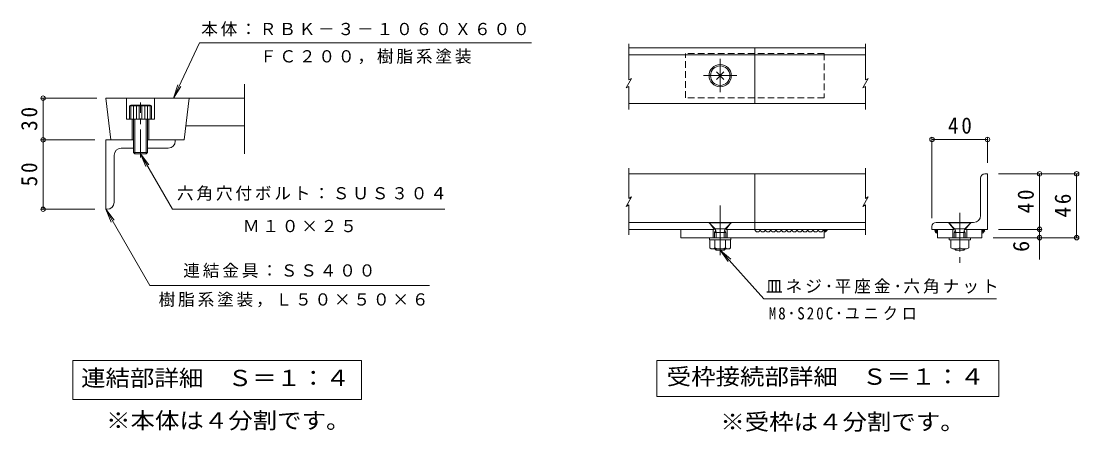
# Model space of a CAD drawing. Units: millimetres on the paper, enlarged 10 times, with parts at other scales. Extents: x -1696 to 1753, y -1369 to 1129.
# Drawn here: x -152 to 1753, y 339 to 1079 of the extents above; entities that cross this region are included whole.
import ezdxf
from ezdxf.enums import TextEntityAlignment as Align

# ---------------------------------------------------------------- set-up
doc = ezdxf.new("R2010")
doc.units = ezdxf.units.MM
doc.header["$LTSCALE"] = 10
doc.header["$PDMODE"] = 32
doc.header["$PDSIZE"] = 8
for name, pattern in [('CHAIN1', [8, 5, -1, 1, -1]), ('CHAIN2', [12, 9, -1, 1, -1]), ('DASHED1', [1.8, 1.2, -0.6])]:
    doc.linetypes.add(name, pattern=pattern)
for name, color, linetype, lineweight in [('1-0', 7, 'Continuous', 9), ('1-3', 2, 'Continuous', 9), ('1-4', 7, 'Continuous', 9), ('1-5', 7, 'Continuous', 9), ('1-6', 7, 'Continuous', 9), ('1-E', 7, 'Continuous', 9)]:
    doc.layers.add(name, color=color, linetype=linetype, lineweight=lineweight)
doc.styles.add('ＭＳ ゴシック', font='')
doc.styles.get('ＭＳ ゴシック').set_extended_font_data('MS Gothic')

msp = doc.modelspace()

# ---------------------------------------------------------------- linework, layer by layer
at = {"layer": '1-0', "color": 4}
for p, q in [((942.78, 1038.08), (942.78, 973.15)), ((1368.77, 1038.08), (1368.77, 973.15)), ((937.83, 958.88), (947.73, 976.01)), ((947.73, 976.01), (942.78, 973.15)), ((1363.82, 958.88), (1373.71, 976.01)), ((1373.71, 976.01), (1368.77, 973.15)), ((1363.82, 958.88), (1368.77, 961.73)), ((1368.77, 961.73), (1368.77, 919.74)), ((942.78, 814.11), (942.78, 759.82)), ((1368.77, 814.11), (1368.77, 759.82)), ((937.83, 745.54), (947.73, 762.67)), ((947.73, 762.67), (942.78, 759.82)), ((1363.82, 745.54), (1373.71, 762.67)), ((1373.71, 762.67), (1368.77, 759.82))]:
    msp.add_line(p, q, dxfattribs=at)
at = {"layer": '1-0', "color": 3}
for p, q in [((1169.74, 1030.97), (942.78, 1030.97)), ((1169.74, 930.97), (1169.74, 1030.97)), ((1169.74, 1030.97), (1368.77, 1030.97)), ((1169.74, 1018.47), (942.78, 1018.47)), ((1169.74, 1018.47), (1368.77, 1018.47)), ((0.89, 940.35), (10.1, 865.35)), ((250.89, 940.35), (0.89, 940.35)), ((38.39, 940.35), (38.39, 902.85)), ((88.39, 940.35), (88.39, 902.85)), ((150.89, 940.35), (141.68, 865.35)), ((1169.74, 930.97), (942.78, 930.97)), ((1169.74, 930.97), (1368.77, 930.97)), ((88.39, 902.85), (38.39, 902.85)), ((48.39, 902.85), (48.39, 865.35)), ((78.39, 902.85), (78.39, 865.35)), ((141.68, 865.35), (125.89, 865.35)), ((942.78, 804.11), (1368.77, 804.11)), ((1169.74, 804.11), (1169.74, 704.11)), ((1583.66, 804.11), (1588.66, 804.11)), ((1588.66, 804.11), (1588.66, 704.11)), ((1576.16, 729.11), (1576.16, 796.61)), ((1087.24, 716.61), (942.78, 716.61)), ((1097.24, 704.11), (1087.24, 716.61)), ((1117.24, 704.11), (1127.24, 716.61)), ((1368.77, 716.61), (1127.24, 716.61)), ((1488.66, 709.11), (1488.66, 704.11)), ((1548.66, 704.11), (1558.66, 716.61)), ((1563.66, 716.61), (1558.66, 716.61)), ((942.78, 704.11), (1097.24, 704.11)), ((1036.32, 689.11), (1036.32, 704.11)), ((1036.32, 689.11), (1294.75, 689.11)), ((1094.74, 704.11), (1094.74, 689.11)), ((1117.24, 704.11), (1368.77, 704.11)), ((1119.74, 704.11), (1119.74, 689.11)), ((1294.75, 704.11), (1294.75, 689.11)), ((1488.66, 704.11), (1528.66, 704.11)), ((1526.16, 704.11), (1526.16, 689.11)), ((1548.66, 704.11), (1588.66, 704.11)), ((1551.16, 704.11), (1551.16, 689.11)), ((1578.66, 704.11), (1578.66, 689.11))]:
    msp.add_line(p, q, dxfattribs=at)
at = {"layer": '1-0', "color": 4, "linetype": 'DASHED1'}
for p in [(1294.74, 1020.97), (1044.74, 940.97)]:
    msp.add_line(p, (1044.74, 1020.97), dxfattribs=at)
at = {"layer": '1-0', "color": 4, "linetype": 'CHAIN2'}
for p, q in [((1107.24, 950.97), (1107.24, 1010.97)), ((1137.24, 980.97), (1077.24, 980.97)), ((1107.24, 747.1), (1107.24, 657.5))]:
    msp.add_line(p, q, dxfattribs=at)
at = {"layer": '1-0'}
for p, q in [((1114.03, 974.19), (1100.46, 987.76)), ((1100.46, 974.19), (1114.03, 987.76)), ((1087.49, 716.62), (1126.99, 716.62)), ((1087.49, 715.87), (1126.99, 715.87)), ((1097.41, 705.96), (1087.49, 715.87)), ((1098.16, 704.99), (1116.33, 704.99)), ((1117.08, 705.96), (1126.99, 715.87)), ((1518.91, 716.62), (1558.41, 716.62)), ((1518.91, 715.87), (1558.41, 715.87)), ((1528.83, 705.96), (1518.91, 715.87)), ((1529.58, 704.99), (1547.75, 704.99)), ((1548.5, 705.96), (1558.41, 715.87)), ((1097.24, 698.74), (1099.14, 702.03)), ((1097.24, 698.74), (1117.24, 698.74)), ((1097.24, 698.74), (1097.24, 689.11)), ((1098.71, 703.68), (1099.99, 698.74)), ((1099.99, 698.74), (1099.99, 689.11)), ((1115.78, 703.68), (1114.49, 698.74)), ((1114.49, 698.74), (1114.49, 689.11)), ((1117.24, 698.74), (1115.35, 702.03)), ((1117.24, 698.74), (1117.24, 689.11)), ((1126.62, 685.11), (1126.62, 689.11)), ((1528.66, 698.74), (1530.56, 702.03)), ((1528.66, 698.74), (1548.66, 698.74)), ((1528.66, 698.74), (1528.66, 689.11)), ((1530.13, 703.68), (1531.41, 698.74)), ((1531.41, 698.74), (1531.41, 689.11)), ((1547.2, 703.68), (1545.91, 698.74)), ((1545.91, 698.74), (1545.91, 689.11)), ((1548.66, 698.74), (1546.77, 702.03)), ((1548.66, 698.74), (1548.66, 689.11)), ((1558.04, 685.11), (1558.04, 689.11)), ((1088.49, 670.66), (1088.49, 685.11)), ((1121.3, 668.86), (1093.19, 668.86)), ((1099.99, 666.61), (1097.75, 668.86)), ((1097.88, 670.66), (1097.88, 685.11)), ((1099.99, 668.86), (1099.99, 666.61)), ((1114.49, 668.86), (1114.49, 666.61)), ((1114.49, 666.61), (1116.74, 668.86)), ((1116.61, 670.66), (1116.61, 685.11)), ((1125.99, 670.66), (1125.99, 685.11)), ((1522.41, 685.11), (1522.41, 670.66)), ((1531.41, 666.61), (1529.17, 668.86)), ((1531.41, 668.86), (1531.41, 666.61)), ((1538.66, 685.11), (1538.66, 670.66)), ((1545.91, 668.86), (1545.91, 666.61)), ((1545.91, 666.61), (1548.16, 668.86)), ((1554.91, 685.11), (1554.91, 670.66)), ((1099.99, 666.61), (1114.49, 666.61)), ((1531.41, 666.61), (1545.91, 666.61))]:
    msp.add_line(p, q, dxfattribs=at)
at = {"layer": '1-0', "color": 4, "linetype": 'CHAIN1'}
msp.add_line((1538.66, 734.06), (1538.66, 644.05), dxfattribs=at)
at = {"layer": '1-0', "linetype": 'DASHED1'}
for p, q in [((1087.49, 716.62), (1087.49, 715.87)), ((1126.99, 716.62), (1126.99, 715.87)), ((1518.91, 716.62), (1518.91, 715.87)), ((1558.41, 716.62), (1558.41, 715.87))]:
    msp.add_line(p, q, dxfattribs=at)
at = {"layer": '1-0', "color": 4, "linetype": 'DASHED1'}
msp.add_lwpolyline([(1294.74, 1020.97), (1294.74, 940.97), (1044.74, 940.97)], dxfattribs=at)
at = {"layer": '1-0', "color": 4}
for points in [[(937.83, 958.88), (942.78, 961.73), (942.78, 919.74)], [(937.83, 745.54), (942.78, 748.4), (942.78, 694.11)], [(1363.82, 745.54), (1368.77, 748.4), (1368.77, 694.11)]]:
    msp.add_lwpolyline(points, dxfattribs=at)
at = {"layer": '1-0', "color": 3}
for points in [[(1528.66, 704.11), (1518.67, 716.61), (1496.16, 716.61)], [(1294.75, 704.11), (1294.7, 703.05), (1295.17, 701.89), (1295.17, 700.73), (1294.93, 699.56), (1296.1, 699.1), (1296.8, 700.26), (1297.73, 700.49), (1298.66, 701.42), (1299.59, 701.89), (1299.59, 703.05), (1298.43, 703.75), (1297.5, 703.75), (1296.56, 703.52), (1295.63, 702.82), (1296.8, 702.36), (1295.63, 702.82), (1296.8, 702.12), (1297.73, 702.36), (1296.56, 702.82), (1295.63, 702.12), (1295.17, 700.96), (1296.33, 701.19), (1297.26, 701.66), (1296.1, 701.66), (1295.17, 701.19), (1296.33, 701.19), (1297.73, 701.66), (1298.66, 702.36), (1297.5, 702.36), (1296.56, 701.42), (1298.19, 702.12), (1299.13, 702.59), (1297.96, 701.66), (1298.19, 702.82), (1297.03, 702.82), (1296.1, 702.82), (1295.63, 703.99), (1295.63, 702.82), (1294.7, 702.12)], [(1294.7, 702.12), (1294.7, 700.96), (1295.87, 701.42), (1295.63, 700.26), (1295.4, 700.03)], [(1498.66, 704.11), (1498.63, 702.75), (1498.63, 701.54), (1498.63, 700.08), (1498.14, 698.87), (1498.14, 697.66), (1497.18, 697.42), (1496.21, 698.15), (1495.24, 698.87), (1494.75, 700.08), (1494.27, 701.29), (1494.27, 702.5), (1493.79, 703.72), (1492.82, 703.72), (1494.03, 703.72), (1495, 703.72), (1495.97, 703.23), (1496.93, 702.75), (1497.42, 701.54), (1497.9, 700.33), (1496.21, 700.08), (1495.24, 700.57), (1494.27, 700.81), (1493.3, 701.54), (1494.51, 702.26), (1495.48, 701.54), (1496.93, 700.81), (1497.9, 699.36), (1496.21, 699.6), (1495.24, 700.33), (1494.27, 701.05), (1495.48, 700.81), (1496.45, 700.08), (1495.72, 701.29), (1495.24, 702.5), (1496.45, 702.5), (1497.42, 701.78), (1498.39, 701.05), (1497.18, 701.05), (1496.21, 702.26)], [(1496.21, 702.26), (1497.42, 702.26), (1497.9, 701.05), (1496.69, 702.02), (1496.69, 703.23), (1497.9, 702.75), (1497.18, 703.96), (1498.39, 702.75), (1497.9, 701.54), (1497.18, 700.33), (1496.21, 700.08), (1496.21, 700.33)], [(1498.66, 704.11), (1498.66, 689.11), (1578.66, 689.11)], [(1578.66, 704.11), (1578.7, 702.75), (1578.7, 701.54), (1578.7, 700.08), (1579.18, 698.87), (1579.18, 697.66), (1580.15, 697.42), (1581.12, 698.15), (1582.09, 698.87), (1582.57, 700.08), (1583.06, 701.29), (1583.06, 702.5), (1583.54, 703.72), (1584.51, 703.72), (1583.3, 703.72), (1582.33, 703.72), (1581.36, 703.23), (1580.39, 702.75), (1579.91, 701.54), (1579.43, 700.33), (1581.12, 700.08), (1582.09, 700.57), (1583.06, 700.81), (1584.03, 701.54), (1582.82, 702.26), (1581.85, 701.54), (1580.39, 700.81), (1579.43, 699.36), (1581.12, 699.6), (1582.09, 700.33), (1583.06, 701.05), (1581.85, 700.81), (1580.88, 700.08), (1581.61, 701.29), (1582.09, 702.5), (1580.88, 702.5), (1579.91, 701.78), (1578.94, 701.05), (1580.15, 701.05), (1581.12, 702.26)], [(1581.12, 702.26), (1579.91, 702.26), (1579.43, 701.05), (1580.64, 702.02), (1580.64, 703.23), (1579.43, 702.75), (1580.15, 703.96), (1578.94, 702.75), (1579.43, 701.54), (1580.15, 700.33), (1581.12, 700.08), (1581.12, 700.33)]]:
    msp.add_lwpolyline(points, dxfattribs=at)
at = {"layer": '1-0'}
for points in [[(1126.62, 685.11), (1087.87, 685.11), (1087.87, 689.11)], [(1558.04, 685.11), (1519.29, 685.11), (1519.29, 689.11)]]:
    msp.add_lwpolyline(points, dxfattribs=at)
at = {"layer": '1-0', "color": 3}
msp.add_circle((1107.24, 980.97), 20, dxfattribs=at)
at = {"layer": '1-0'}
msp.add_circle((1107.24, 980.97), 17.5, dxfattribs=at)
at = {"layer": '1-0', "color": 3}
for centre, radius, start, end in [((1583.66, 796.61), 7.5, 90, 180), ((1563.66, 729.11), 12.5, 270, 0), ((1496.16, 709.11), 7.5, 90, 180), ((1174.44, 704.28), 4.75, 182.1183, 357.90616), ((1183.94, 704.28), 4.75, 182.1183, 357.90616), ((1193.45, 704.28), 4.75, 182.1183, 357.90616), ((1202.95, 704.28), 4.75, 182.1183, 357.90616), ((1212.45, 704.28), 4.75, 182.1183, 357.90616), ((1221.95, 704.28), 4.75, 182.1183, 357.90616), ((1231.45, 704.28), 4.75, 182.1183, 357.90616), ((1240.96, 704.28), 4.75, 182.1183, 357.90616), ((1250.46, 704.28), 4.75, 182.1183, 357.90616), ((1259.96, 704.28), 4.75, 182.1183, 357.90616), ((1269.46, 704.28), 4.75, 182.1183, 357.90616), ((1278.96, 704.28), 4.75, 182.1183, 357.90616), ((1288.47, 704.28), 4.75, 182.1183, 357.90616)]:
    msp.add_arc(centre, radius, start, end, dxfattribs=at)
at = {"layer": '1-0'}
for centre, radius, start, end in [((1093.87, 702.42), 5, 14.5742, 45), ((1120.62, 702.42), 5, 135, 165.4258), ((1525.29, 702.42), 5, 14.5742, 45), ((1552.04, 702.42), 5, 135, 165.4258), ((1093.19, 675.86), 7, 227.92572, 312.07428), ((1107.24, 694.08), 25.22, 248.19786, 291.80214), ((1121.3, 675.86), 7, 227.92557, 312.07463), ((1530.54, 688.05), 19.2, 244.96066, 295.03967), ((1546.79, 688.05), 19.2, 244.96033, 295.03934)]:
    msp.add_arc(centre, radius, start, end, dxfattribs=at)
at = {"layer": '1-3', "color": 7}
for p, q in [((-115.14, 940.35), (-15.36, 940.35)), ((-112.14, 940.35), (-112.14, 865.35)), ((-115.14, 865.35), (-19.11, 865.35)), ((-112.14, 865.35), (-112.14, 740.35)), ((-115.14, 740.35), (-19.11, 740.35))]:
    msp.add_line(p, q, dxfattribs=at)
at = {"layer": '1-3'}
for p, q in [((43.39, 926.35), (43.39, 902.85)), ((45.89, 926.35), (45.89, 902.85)), ((80.79, 927.85), (45.99, 927.85)), ((50.89, 926.35), (50.89, 842.85)), ((55.89, 926.35), (55.89, 902.85)), ((60.89, 926.35), (60.89, 902.85)), ((65.89, 926.35), (65.89, 902.85)), ((70.89, 926.35), (70.89, 902.85)), ((75.89, 926.35), (75.89, 902.85)), ((83.39, 926.35), (80.79, 927.85)), ((80.89, 926.35), (80.89, 902.85)), ((83.39, 902.85), (83.39, 926.35)), ((53.39, 902.85), (53.39, 840.35)), ((73.39, 840.35), (73.39, 902.85)), ((75.89, 842.85), (75.89, 902.85)), ((50.89, 842.85), (75.89, 842.85)), ((50.89, 842.85), (53.39, 840.35)), ((73.39, 840.35), (53.39, 840.35)), ((75.89, 842.85), (73.39, 840.35))]:
    msp.add_line(p, q, dxfattribs=at)
at = {"layer": '1-3', "linetype": 'CHAIN1'}
msp.add_line((63.39, 833.78), (63.39, 932.38), dxfattribs=at)
at = {"layer": '1-3', "color": 4}
for p, q in [((0.89, 865.35), (0.89, 740.35)), ((50.89, 865.35), (0.89, 865.35)), ((75.89, 865.35), (125.89, 865.35)), ((125.89, 862.85), (125.89, 865.35)), ((50.89, 850.35), (28.39, 850.35)), ((113.39, 850.35), (75.89, 850.35)), ((15.89, 752.85), (15.89, 837.85)), ((3.39, 740.35), (0.89, 740.35))]:
    msp.add_line(p, q, dxfattribs=at)
at = {"layer": '1-3'}
msp.add_lwpolyline([(83.39, 926.35), (43.39, 926.35), (45.99, 927.85)], dxfattribs=at)
at = {"layer": '1-3', "color": 4}
for centre, start, end in [((113.39, 862.85), 270, 0), ((28.39, 837.85), 90, 180), ((3.39, 752.85), 270, 0)]:
    msp.add_arc(centre, 12.5, start, end, dxfattribs=at)
at = {"layer": '1-3', "color": 7}
for p in [(-112.14, 940.35), (-112.14, 865.35), (-112.14, 740.35)]:
    msp.add_point(p, dxfattribs=at)
at = {"layer": '1-4', "color": 3}
for p, q in [((250.89, 840.35), (250.89, 965.35)), ((250.89, 890.35), (144.75, 890.35))]:
    msp.add_line(p, q, dxfattribs=at)
at = {"layer": '1-4'}
for p, q in [((1488.66, 869.09), (1488.66, 724.11)), ((1488.66, 866.09), (1588.66, 866.09)), ((1588.66, 869.09), (1588.66, 824.11)), ((1752.11, 804.11), (1608.66, 804.11)), ((1682.4, 804.11), (1682.4, 704.11)), ((1749.11, 804.11), (1749.11, 689.11)), ((1752.11, 689.11), (1598.66, 689.11)), ((1685.4, 704.11), (1608.66, 704.11)), ((1682.4, 704.11), (1682.4, 649.67))]:
    msp.add_line(p, q, dxfattribs=at)
for p in [(1488.66, 866.09), (1588.66, 866.09), (1682.4, 804.11), (1749.11, 804.11), (1682.4, 704.11), (1682.4, 689.11), (1749.11, 689.11)]:
    msp.add_point(p, dxfattribs=at)
at = {"layer": '1-5'}
for p, q in [((-58.65, 467.91), (461.35, 467.91)), ((-58.65, 467.91), (-58.65, 397.91)), ((461.35, 467.91), (461.35, 397.91)), ((-58.65, 397.91), (461.35, 397.91))]:
    msp.add_line(p, q, dxfattribs=at)
at = {"layer": '1-6'}
for p, q in [((1107.24, 666.61), (1121.33, 645.95)), ((1185.73, 578.82), (1604.65, 578.82)), ((992.98, 467.91), (1608.98, 467.91)), ((992.98, 467.91), (992.98, 402.91)), ((1608.98, 467.91), (1608.98, 402.91)), ((992.98, 402.91), (1608.98, 402.91))]:
    msp.add_line(p, q, dxfattribs=at)
msp.add_lwpolyline([(1185.73, 578.82), (1107.24, 666.61), (1126.2, 650.3)], dxfattribs=at)
at = {"layer": '1-E'}
for p, q in [((169.54, 1040.35), (767.49, 1040.35)), ((122.71, 940.35), (136.18, 961.42)), ((63.39, 840.35), (78.61, 820.52)), ((63.39, 840.35), (72.96, 817.26)), ((0.89, 740.35), (16.11, 720.52)), ((0.89, 740.35), (10.46, 717.26))]:
    msp.add_line(p, q, dxfattribs=at)
for points in [[(169.54, 1040.35), (122.71, 940.35), (130.27, 964.18)], [(63.39, 840.35), (121.12, 740.35), (611.19, 740.35)], [(0.89, 740.35), (80.03, 603.28), (584.05, 603.28)]]:
    msp.add_lwpolyline(points, dxfattribs=at)

# ---------------------------------------------------------------- texts
at = {"layer": '1-3', "char_height": 29.33, "attachment_point": 7, "rotation": 90, "style": 'ＭＳ ゴシック'}
for s, insert in [('\\T1.27;\\W0.95;30', (-122.14, 881.6)), ('\\T1.27;\\W0.95;50', (-122.14, 781.6))]:
    msp.add_mtext(s, dxfattribs=dict(at, insert=insert))
at = {"layer": '1-4', "color": 2, "style": 'ＭＳ ゴシック'}
msp.add_text('6', height=29.33, rotation=90, dxfattribs=at).set_placement((1672.4, 663.51), align=Align.BOTTOM_LEFT)
at = {"layer": '1-4', "color": 2, "insert": (1517.41, 876.09), "char_height": 29.33, "attachment_point": 7, "style": 'ＭＳ ゴシック'}
msp.add_mtext('\\T1.27;\\W0.95;40', dxfattribs=at)
at = {"layer": '1-4', "color": 2, "char_height": 29.33, "attachment_point": 7, "rotation": 90, "style": 'ＭＳ ゴシック'}
for s, insert in [('\\T1.27;\\W0.95;40', (1672.4, 732.86)), ('\\T1.27;\\W0.95;46', (1739.11, 725.36))]:
    msp.add_mtext(s, dxfattribs=dict(at, insert=insert))
at = {"layer": '1-5', "color": 2, "style": 'ＭＳ ゴシック', "width": 1.1}
msp.add_text('連結部詳細\u3000Ｓ＝１：４', height=29.33, dxfattribs=at).set_placement((-43.65, 412.91), align=Align.BOTTOM_LEFT)
at = {"layer": '1-6', "color": 2, "style": 'ＭＳ ゴシック', "width": 1.1}
for s, p in [('受枠接続部詳細\u3000Ｓ＝１：４', (1010.98, 415.41)), ('※本体は４分割です。', (1.31, 336.41)), ('※受枠は４分割です。', (1107.46, 334))]:
    msp.add_text(s, height=29.33, dxfattribs=at).set_placement(p, align=Align.BOTTOM_LEFT)
at = {"layer": '1-6', "char_height": 21.99, "attachment_point": 7, "style": 'ＭＳ ゴシック'}
for s, insert in [('\\T1.18;皿ネジ･平座金･六角ナット', (1189.46, 588.12)), ('\\T1.27;\\W0.9;M8･S20C･ユニクロ', (1194.65, 540.54))]:
    msp.add_mtext(s, dxfattribs=dict(at, insert=insert))
at = {"layer": '1-E', "char_height": 21.99, "attachment_point": 7, "style": 'ＭＳ ゴシック'}
for s, insert in [('\\T1.17;本体：ＲＢＫ－３－１０６０Ｘ６００', (172.62, 1051.58)), ('\\T1.17;ＦＣ２００，樹脂系塗装', (278.51, 1001.6)), ('\\T1.17;六角穴付ボルト：ＳＵＳ３０４', (128.83, 755.63)), ('\\T1.17;Ｍ１０×２５', (247.66, 698.74)), ('\\T1.17;連結金具：ＳＳ４００', (140.44, 616.64)), ('\\T1.17;樹脂系塗装，Ｌ５０×５０×６', (95.96, 563.68))]:
    msp.add_mtext(s, dxfattribs=dict(at, insert=insert))

doc.saveas('drawing.dxf')
